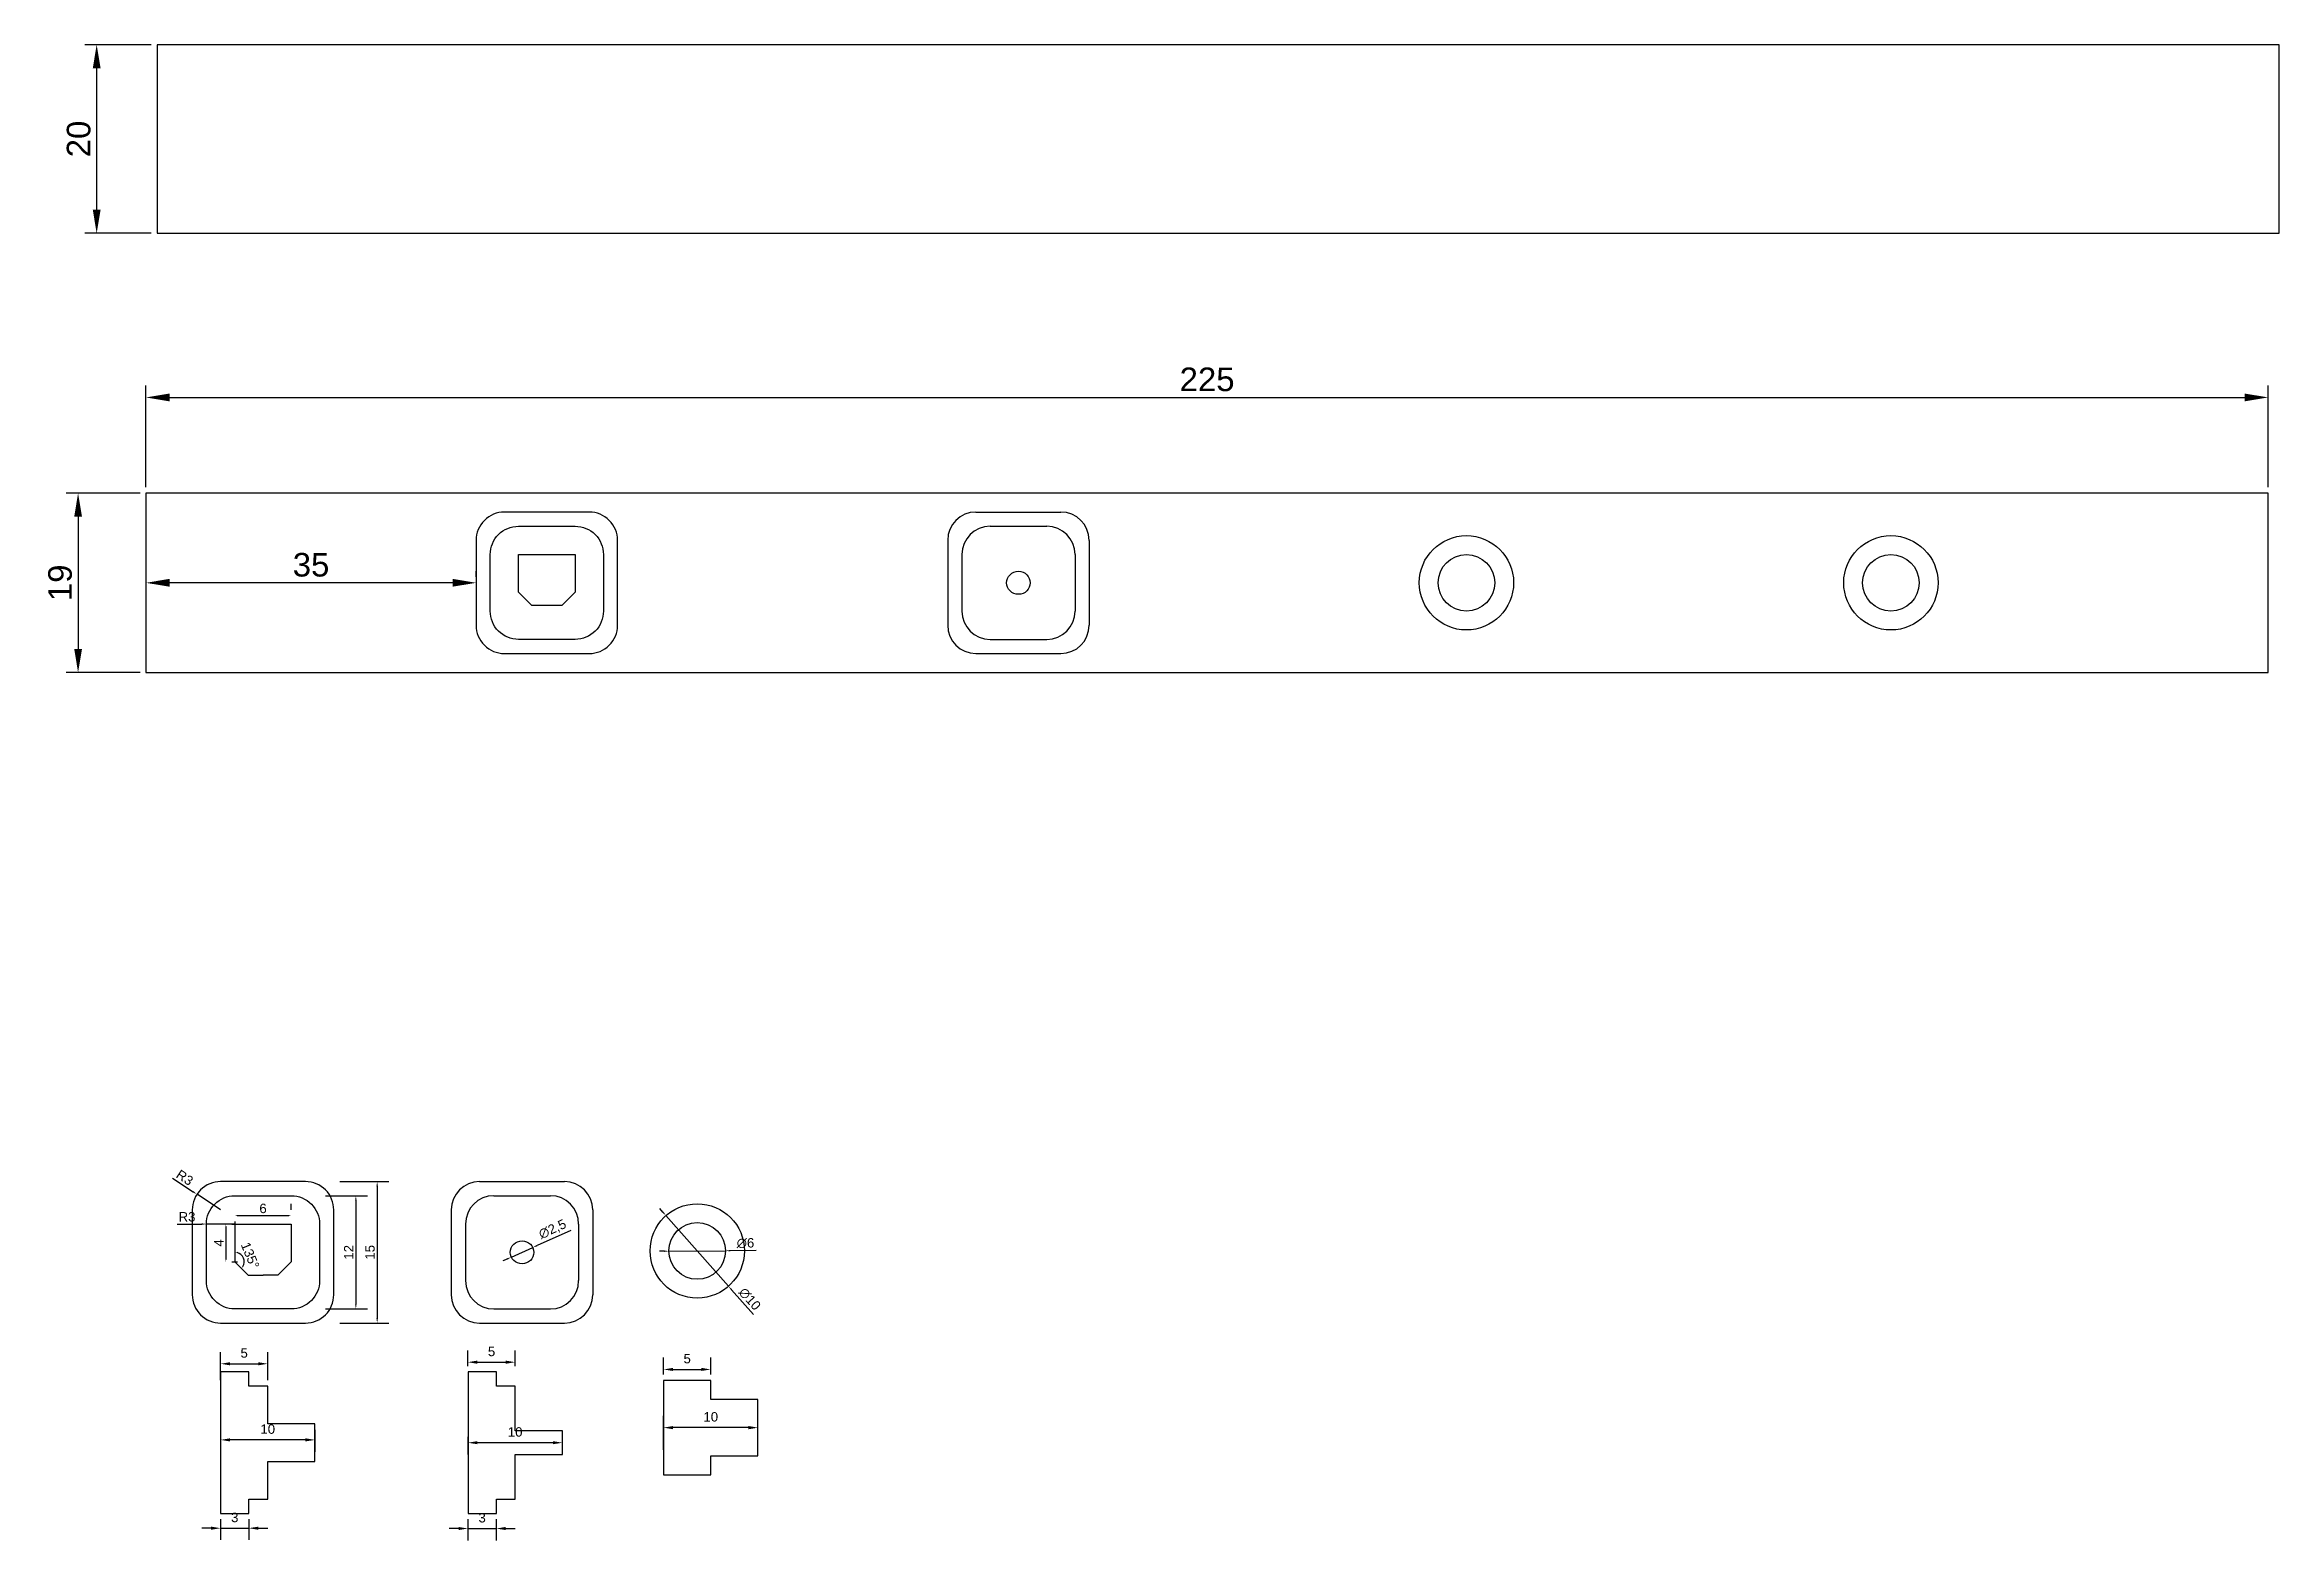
# Model space of a CAD drawing. Header units: millimetres. Extents: x 44 to 281, y 14 to 173.
import ezdxf

# ---------------------------------------------------------------- set-up
doc = ezdxf.new("R2010")
doc.units = ezdxf.units.MM
for name, color, linetype in [('Dimensiuni', 100, 'Continuous'), ('Panou spate', 50, 'Continuous'), ('Port 1', 141, 'Continuous'), ('Port 2', 171, 'Continuous'), ('Port 3-4', 221, 'Continuous')]:
    doc.layers.add(name, color=color, linetype=linetype)
doc.styles.get("Standard").update_dxf_attribs({"font": 'arial.ttf'})
doc.dimstyles.new('ISO-25', dxfattribs={"dimtxt": 2.5, "dimasz": 2.5, "dimexe": 1.25, "dimexo": 0.625, "dimtad": 1, "dimtxsty": 'Standard', "dimcen": 2.5, "dimadec": 0, "dimazin": 0, "dimtfac": 1, "dimtmove": 0, "dimatfit": 3, "dimfxl": 1, "dimarcsym": 0})

# ---------------------------------------------------------------- blocks, each defined once
blk = doc.blocks.new('*D1')
at = {"layer": 'Defpoints', "color": 0, "transparency": 16777216}
for p in [(63.64, 47.68), (63.64, 43.68), (63.64, 43.68)]:
    blk.add_point(p, dxfattribs=at)
at = {"layer": 'Dimensiuni', "color": 0, "lineweight": -2, "transparency": 16777216}
for p, q in [((63.64, 47.43), (63.64, 43.93)), ((64.27, 47.68), (64.89, 47.68)), ((64.27, 43.68), (64.89, 43.68))]:
    blk.add_line(p, q, dxfattribs=at)
at = {"layer": 'Dimensiuni', "color": 0, "transparency": 16777216}
for points in [[(63.6, 47.43), (63.68, 47.43), (63.64, 47.68)], [(63.6, 43.93), (63.68, 43.93), (63.64, 43.68)]]:
    blk.add_solid(points, dxfattribs=at)
at = {"layer": 'Dimensiuni', "color": 0, "transparency": 16777216, "insert": (62.89, 45.68), "char_height": 1, "attachment_point": 5, "rotation": 90}
blk.add_mtext('4', dxfattribs=at)
blk = doc.blocks.new('*D2')
at = {"layer": 'Defpoints', "color": 0, "transparency": 16777216}
for p in [(64.58, 48.57), (70.58, 48.57), (70.58, 48.57)]:
    blk.add_point(p, dxfattribs=at)
at = {"layer": 'Dimensiuni', "color": 0, "lineweight": -2, "transparency": 16777216}
for p, q in [((70.58, 49.19), (70.58, 49.82)), ((64.58, 47.94), (64.58, 47.32)), ((64.83, 48.57), (70.33, 48.57))]:
    blk.add_line(p, q, dxfattribs=at)
at = {"layer": 'Dimensiuni', "color": 0, "transparency": 16777216}
for points in [[(64.83, 48.61), (64.83, 48.52), (64.58, 48.57)], [(70.33, 48.61), (70.33, 48.52), (70.58, 48.57)]]:
    blk.add_solid(points, dxfattribs=at)
at = {"layer": 'Dimensiuni', "color": 0, "transparency": 16777216, "insert": (67.58, 49.33), "char_height": 1, "attachment_point": 5}
blk.add_mtext('6', dxfattribs=at)
blk = doc.blocks.new('*D4')
at = {"layer": 'Defpoints', "color": 0, "transparency": 16777216}
for p in [(64.58, 47.68), (64.58, 43.68), (64.58, 43.68), (65.58, 43.68), (65.99, 42.26)]:
    blk.add_point(p, dxfattribs=at)
at = {"layer": 'Dimensiuni', "color": 0, "lineweight": -2, "transparency": 16777216}
blk.add_arc((64.58, 43.68), 1, 329.3615, 75.6385, dxfattribs=at)
at = {"layer": 'Dimensiuni', "color": 0, "transparency": 16777216}
for points in [[(64.82, 44.61), (64.83, 44.69), (64.58, 44.68)], [(65.47, 43.14), (65.41, 43.19), (65.29, 42.97)]]:
    blk.add_solid(points, dxfattribs=at)
at = {"layer": 'Dimensiuni', "color": 0, "transparency": 16777216, "insert": (66.21, 44.35), "char_height": 1, "attachment_point": 5, "rotation": 292.5}
blk.add_mtext('135°', dxfattribs=at)
blk = doc.blocks.new('*D5')
at = {"layer": 'Defpoints', "color": 0, "transparency": 16777216}
for p in [(73.58, 50.68), (73.58, 38.68), (77.42, 38.68)]:
    blk.add_point(p, dxfattribs=at)
at = {"layer": 'Dimensiuni', "color": 0, "lineweight": -2, "transparency": 16777216}
for p, q in [((74.21, 50.68), (78.67, 50.68)), ((77.42, 50.18), (77.42, 39.18)), ((74.21, 38.68), (78.67, 38.68))]:
    blk.add_line(p, q, dxfattribs=at)
at = {"layer": 'Dimensiuni', "color": 0, "transparency": 16777216}
for points in [[(77.34, 50.18), (77.5, 50.18), (77.42, 50.68)], [(77.34, 39.18), (77.5, 39.18), (77.42, 38.68)]]:
    blk.add_solid(points, dxfattribs=at)
at = {"layer": 'Dimensiuni', "color": 0, "transparency": 16777216, "insert": (76.67, 44.68), "char_height": 1, "attachment_point": 5, "rotation": 90}
blk.add_mtext('12', dxfattribs=at)
blk = doc.blocks.new('*D3')
at = {"layer": 'Defpoints', "color": 0, "transparency": 16777216}
for p in [(75.08, 52.18), (75.08, 37.18), (79.68, 37.18)]:
    blk.add_point(p, dxfattribs=at)
at = {"layer": 'Dimensiuni', "color": 0, "lineweight": -2, "transparency": 16777216}
for p, q in [((75.71, 52.18), (80.93, 52.18)), ((79.68, 51.68), (79.68, 37.68)), ((75.71, 37.18), (80.93, 37.18))]:
    blk.add_line(p, q, dxfattribs=at)
at = {"layer": 'Dimensiuni', "color": 0, "transparency": 16777216}
for points in [[(79.6, 51.68), (79.76, 51.68), (79.68, 52.18)], [(79.6, 37.68), (79.76, 37.68), (79.68, 37.18)]]:
    blk.add_solid(points, dxfattribs=at)
at = {"layer": 'Dimensiuni', "color": 0, "transparency": 16777216, "insert": (78.92, 44.68), "char_height": 1, "attachment_point": 5, "rotation": 90}
blk.add_mtext('15', dxfattribs=at)
blk = doc.blocks.new('*D6')
at = {"layer": 'Defpoints', "color": 0, "transparency": 16777216}
for p in [(60.58, 50.83), (63.08, 49.18)]:
    blk.add_point(p, dxfattribs=at)
at = {"layer": 'Dimensiuni', "color": 0, "lineweight": -2, "transparency": 16777216}
for p, q in [((57.98, 52.54), (60.16, 51.11)), ((63.08, 49.18), (60.58, 50.83))]:
    blk.add_line(p, q, dxfattribs=at)
at = {"layer": 'Dimensiuni', "color": 0, "transparency": 16777216}
blk.add_solid([(60.2, 51.18), (60.11, 51.04), (60.58, 50.83)], dxfattribs=at)
at = {"layer": 'Dimensiuni', "color": 0, "transparency": 16777216, "insert": (59.28, 52.6), "char_height": 1, "attachment_point": 5, "rotation": 326.5861}
blk.add_mtext('R3', dxfattribs=at)
blk = doc.blocks.new('*D7')
at = {"layer": 'Defpoints', "color": 0, "transparency": 16777216}
for p in [(61.58, 47.68), (64.58, 47.68)]:
    blk.add_point(p, dxfattribs=at)
at = {"layer": 'Dimensiuni', "color": 0, "lineweight": -2, "transparency": 16777216}
for p, q in [((58.47, 47.68), (61.08, 47.68)), ((64.58, 47.68), (61.58, 47.68))]:
    blk.add_line(p, q, dxfattribs=at)
at = {"layer": 'Dimensiuni', "color": 0, "transparency": 16777216}
blk.add_solid([(61.08, 47.76), (61.08, 47.6), (61.58, 47.68)], dxfattribs=at)
at = {"layer": 'Dimensiuni', "color": 0, "transparency": 16777216, "insert": (59.52, 48.44), "char_height": 1, "attachment_point": 5, "rotation": 359.9795}
blk.add_mtext('R3', dxfattribs=at)
blk = doc.blocks.new('*D8')
at = {"layer": 'Defpoints', "color": 0, "transparency": 16777216}
for p in [(96.18, 45.19, -0.12), (93.91, 44.17, 0.12)]:
    blk.add_point(p, dxfattribs=at)
at = {"layer": 'Dimensiuni', "color": 0, "lineweight": -2, "transparency": 16777216}
for p, q in [((93.91, 44.17), (96.18, 45.19)), ((100.2, 47), (96.63, 45.39)), ((93.45, 43.96), (93, 43.76))]:
    blk.add_line(p, q, dxfattribs=at)
at = {"layer": 'Dimensiuni', "color": 0, "transparency": 16777216}
for points in [[(96.6, 45.47), (96.67, 45.32), (96.18, 45.19)], [(93.42, 44.04), (93.49, 43.89), (93.91, 44.17)]]:
    blk.add_solid(points, dxfattribs=at)
at = {"layer": 'Dimensiuni', "color": 0, "transparency": 16777216, "insert": (98.29, 47.09), "char_height": 1, "attachment_point": 5, "rotation": 24.2519}
blk.add_mtext('∅2,5', dxfattribs=at)
blk = doc.blocks.new('*D9')
at = {"layer": 'Defpoints', "color": 0, "transparency": 16777216}
for p in [(110.62, 44.8, 0), (116.62, 44.85, 0)]:
    blk.add_point(p, dxfattribs=at)
at = {"layer": 'Dimensiuni', "color": 0, "lineweight": -2, "transparency": 16777216}
for p, q in [((110.12, 44.8), (109.62, 44.8)), ((110.62, 44.8), (116.62, 44.85)), ((119.86, 44.87), (117.12, 44.85))]:
    blk.add_line(p, q, dxfattribs=at)
at = {"layer": 'Dimensiuni', "color": 0, "transparency": 16777216}
for points in [[(110.12, 44.88), (110.12, 44.72), (110.62, 44.8)], [(117.12, 44.93), (117.12, 44.77), (116.62, 44.85)]]:
    blk.add_solid(points, dxfattribs=at)
at = {"layer": 'Dimensiuni', "color": 0, "transparency": 16777216, "insert": (118.73, 45.65), "char_height": 1, "attachment_point": 5, "rotation": 0.4073}
blk.add_mtext('∅6', dxfattribs=at)
blk = doc.blocks.new('*D10')
at = {"layer": 'Defpoints', "color": 0, "transparency": 16777216}
for p in [(110.3, 48.57, 0), (116.93, 41.08, 0)]:
    blk.add_point(p, dxfattribs=at)
at = {"layer": 'Dimensiuni', "color": 0, "lineweight": -2, "transparency": 16777216}
for p, q in [((109.97, 48.94), (109.64, 49.32)), ((110.3, 48.57), (116.93, 41.08)), ((119.59, 38.07), (117.26, 40.71))]:
    blk.add_line(p, q, dxfattribs=at)
at = {"layer": 'Dimensiuni', "color": 0, "transparency": 16777216}
for points in [[(110.03, 49), (109.91, 48.89), (110.3, 48.57)], [(117.32, 40.76), (117.2, 40.65), (116.93, 41.08)]]:
    blk.add_solid(points, dxfattribs=at)
at = {"layer": 'Dimensiuni', "color": 0, "transparency": 16777216, "insert": (119.18, 39.73), "char_height": 1, "attachment_point": 5, "rotation": 311.5101}
blk.add_mtext('∅10', dxfattribs=at)
blk = doc.blocks.new('*D13')
at = {"layer": 'Defpoints', "color": 0, "transparency": 16777216}
for p in [(55.17, 125.17), (47.97, 106.17), (55.17, 106.17)]:
    blk.add_point(p, dxfattribs=at)
at = {"layer": 'Dimensiuni', "color": 0, "lineweight": -2, "transparency": 16777216}
for p, q in [((54.54, 125.17), (46.72, 125.17)), ((47.97, 122.67), (47.97, 108.67)), ((54.54, 106.17), (46.72, 106.17))]:
    blk.add_line(p, q, dxfattribs=at)
at = {"layer": 'Dimensiuni', "color": 0, "transparency": 16777216}
for points in [[(47.56, 122.67), (48.39, 122.67), (47.97, 125.17)], [(47.56, 108.67), (48.39, 108.67), (47.97, 106.17)]]:
    blk.add_solid(points, dxfattribs=at)
at = {"layer": 'Dimensiuni', "color": 0, "transparency": 16777216, "insert": (46.07, 115.67), "char_height": 2.5, "attachment_point": 5, "rotation": 90}
blk.add_mtext('19', dxfattribs=at)
blk = doc.blocks.new('*D14')
at = {"layer": 'Defpoints', "color": 0, "transparency": 16777216}
for p in [(280.17, 135.33), (55.17, 125.17), (280.17, 125.17)]:
    blk.add_point(p, dxfattribs=at)
at = {"layer": 'Dimensiuni', "color": 0, "lineweight": -2, "transparency": 16777216}
for p, q in [((55.17, 125.8), (55.17, 136.58)), ((57.67, 135.33), (277.67, 135.33)), ((280.17, 125.8), (280.17, 136.58))]:
    blk.add_line(p, q, dxfattribs=at)
at = {"layer": 'Dimensiuni', "color": 0, "transparency": 16777216}
for points in [[(57.67, 135.74), (57.67, 134.91), (55.17, 135.33)], [(277.67, 135.74), (277.67, 134.91), (280.17, 135.33)]]:
    blk.add_solid(points, dxfattribs=at)
at = {"layer": 'Dimensiuni', "color": 0, "transparency": 16777216, "insert": (167.67, 137.23), "char_height": 2.5, "attachment_point": 5}
blk.add_mtext('225', dxfattribs=at)
blk = doc.blocks.new('*D15')
at = {"layer": 'Defpoints', "color": 0, "transparency": 16777216}
for p in [(63.08, 16.99), (66.08, 16.99), (66.08, 15.43)]:
    blk.add_point(p, dxfattribs=at)
at = {"layer": 'Dimensiuni', "color": 0, "lineweight": -2, "transparency": 16777216}
for p, q in [((62.08, 15.43), (61.08, 15.43)), ((63.08, 16.37), (63.08, 14.18)), ((63.08, 15.43), (66.08, 15.43)), ((66.08, 16.37), (66.08, 14.18)), ((67.08, 15.43), (68.08, 15.43))]:
    blk.add_line(p, q, dxfattribs=at)
at = {"layer": 'Dimensiuni', "color": 0, "transparency": 16777216}
for points in [[(62.08, 15.59), (62.08, 15.26), (63.08, 15.43)], [(67.08, 15.59), (67.08, 15.26), (66.08, 15.43)]]:
    blk.add_solid(points, dxfattribs=at)
at = {"layer": 'Dimensiuni', "color": 0, "transparency": 16777216, "insert": (64.58, 16.56), "char_height": 1, "attachment_point": 5}
blk.add_mtext('3', dxfattribs=at)
blk = doc.blocks.new('*D16')
at = {"layer": 'Defpoints', "color": 0, "transparency": 16777216}
for p in [(68.08, 32.86), (63.08, 30.49), (68.08, 30.49)]:
    blk.add_point(p, dxfattribs=at)
at = {"layer": 'Dimensiuni', "color": 0, "lineweight": -2, "transparency": 16777216}
for p, q in [((63.08, 31.12), (63.08, 34.11)), ((68.08, 31.12), (68.08, 34.11)), ((64.08, 32.86), (67.08, 32.86))]:
    blk.add_line(p, q, dxfattribs=at)
at = {"layer": 'Dimensiuni', "color": 0, "transparency": 16777216}
for points in [[(64.08, 33.03), (64.08, 32.7), (63.08, 32.86)], [(67.08, 33.03), (67.08, 32.7), (68.08, 32.86)]]:
    blk.add_solid(points, dxfattribs=at)
at = {"layer": 'Dimensiuni', "color": 0, "transparency": 16777216, "insert": (65.58, 34), "char_height": 1, "attachment_point": 5}
blk.add_mtext('5', dxfattribs=at)
blk = doc.blocks.new('*D17')
at = {"layer": 'Defpoints', "color": 0, "transparency": 16777216}
for p in [(63.08, 26.49), (73.08, 26.49), (63.08, 24.79)]:
    blk.add_point(p, dxfattribs=at)
at = {"layer": 'Dimensiuni', "color": 0, "lineweight": -2, "transparency": 16777216}
for p, q in [((63.08, 25.87), (63.08, 23.54)), ((72.08, 24.79), (64.08, 24.79)), ((73.08, 25.87), (73.08, 23.54))]:
    blk.add_line(p, q, dxfattribs=at)
at = {"layer": 'Dimensiuni', "color": 0, "transparency": 16777216}
for points in [[(64.08, 24.96), (64.08, 24.63), (63.08, 24.79)], [(72.08, 24.96), (72.08, 24.63), (73.08, 24.79)]]:
    blk.add_solid(points, dxfattribs=at)
at = {"layer": 'Dimensiuni', "color": 0, "transparency": 16777216, "insert": (68.08, 25.93), "char_height": 1, "attachment_point": 5}
blk.add_mtext('10', dxfattribs=at)
blk = doc.blocks.new('*D18')
at = {"layer": 'Defpoints', "color": 0, "transparency": 16777216}
for p in [(89.31, 31.99), (94.31, 33.03), (94.31, 31.99)]:
    blk.add_point(p, dxfattribs=at)
at = {"layer": 'Dimensiuni', "color": 0, "lineweight": -2, "transparency": 16777216}
for p, q in [((89.31, 32.62), (89.31, 34.28)), ((94.31, 32.62), (94.31, 34.28)), ((90.31, 33.03), (93.31, 33.03))]:
    blk.add_line(p, q, dxfattribs=at)
at = {"layer": 'Dimensiuni', "color": 0, "transparency": 16777216}
for points in [[(90.31, 33.2), (90.31, 32.86), (89.31, 33.03)], [(93.31, 33.2), (93.31, 32.86), (94.31, 33.03)]]:
    blk.add_solid(points, dxfattribs=at)
at = {"layer": 'Dimensiuni', "color": 0, "transparency": 16777216, "insert": (91.81, 34.16), "char_height": 1, "attachment_point": 5}
blk.add_mtext('5', dxfattribs=at)
blk = doc.blocks.new('*D19')
at = {"layer": 'Defpoints', "color": 0, "transparency": 16777216}
for p in [(89.31, 16.99), (92.31, 16.99), (92.31, 15.39)]:
    blk.add_point(p, dxfattribs=at)
at = {"layer": 'Dimensiuni', "color": 0, "lineweight": -2, "transparency": 16777216}
for p, q in [((88.31, 15.39), (87.31, 15.39)), ((89.31, 16.37), (89.31, 14.14)), ((89.31, 15.39), (92.31, 15.39)), ((92.31, 16.37), (92.31, 14.14)), ((93.31, 15.39), (94.31, 15.39))]:
    blk.add_line(p, q, dxfattribs=at)
at = {"layer": 'Dimensiuni', "color": 0, "transparency": 16777216}
for points in [[(88.31, 15.56), (88.31, 15.23), (89.31, 15.39)], [(93.31, 15.56), (93.31, 15.23), (92.31, 15.39)]]:
    blk.add_solid(points, dxfattribs=at)
at = {"layer": 'Dimensiuni', "color": 0, "transparency": 16777216, "insert": (90.81, 16.53), "char_height": 1, "attachment_point": 5}
blk.add_mtext('3', dxfattribs=at)
blk = doc.blocks.new('*D20')
at = {"layer": 'Defpoints', "color": 0, "transparency": 16777216}
for p in [(89.31, 25.74), (89.31, 24.49), (99.31, 25.74)]:
    blk.add_point(p, dxfattribs=at)
at = {"layer": 'Dimensiuni', "color": 0, "lineweight": -2, "transparency": 16777216}
for p, q in [((89.31, 25.12), (89.31, 23.24)), ((98.31, 24.49), (90.31, 24.49)), ((99.31, 25.12), (99.31, 23.24))]:
    blk.add_line(p, q, dxfattribs=at)
at = {"layer": 'Dimensiuni', "color": 0, "transparency": 16777216}
for points in [[(90.31, 24.66), (90.31, 24.33), (89.31, 24.49)], [(98.31, 24.66), (98.31, 24.33), (99.31, 24.49)]]:
    blk.add_solid(points, dxfattribs=at)
at = {"layer": 'Dimensiuni', "color": 0, "transparency": 16777216, "insert": (94.31, 25.63), "char_height": 1, "attachment_point": 5}
blk.add_mtext('10', dxfattribs=at)
blk = doc.blocks.new('*D21')
at = {"layer": 'Defpoints', "color": 0, "transparency": 16777216}
for p in [(110.05, 31.09), (115.05, 32.26), (115.05, 31.09)]:
    blk.add_point(p, dxfattribs=at)
at = {"layer": 'Dimensiuni', "color": 0, "lineweight": -2, "transparency": 16777216}
for p, q in [((110.05, 31.72), (110.05, 33.51)), ((115.05, 31.72), (115.05, 33.51)), ((111.05, 32.26), (114.05, 32.26))]:
    blk.add_line(p, q, dxfattribs=at)
at = {"layer": 'Dimensiuni', "color": 0, "transparency": 16777216}
for points in [[(111.05, 32.43), (111.05, 32.1), (110.05, 32.26)], [(114.05, 32.43), (114.05, 32.1), (115.05, 32.26)]]:
    blk.add_solid(points, dxfattribs=at)
at = {"layer": 'Dimensiuni', "color": 0, "transparency": 16777216, "insert": (112.55, 33.4), "char_height": 1, "attachment_point": 5}
blk.add_mtext('5', dxfattribs=at)
blk = doc.blocks.new('*D22')
at = {"layer": 'Defpoints', "color": 0, "transparency": 16777216}
for p in [(110.05, 26.09), (110.05, 23.09), (120.05, 23.09)]:
    blk.add_point(p, dxfattribs=at)
at = {"layer": 'Dimensiuni', "color": 0, "lineweight": -2, "transparency": 16777216}
for p, q in [((110.05, 23.72), (110.05, 27.34)), ((119.05, 26.09), (111.05, 26.09)), ((120.05, 23.72), (120.05, 27.34))]:
    blk.add_line(p, q, dxfattribs=at)
at = {"layer": 'Dimensiuni', "color": 0, "transparency": 16777216}
for points in [[(111.05, 26.26), (111.05, 25.92), (110.05, 26.09)], [(119.05, 26.26), (119.05, 25.92), (120.05, 26.09)]]:
    blk.add_solid(points, dxfattribs=at)
at = {"layer": 'Dimensiuni', "color": 0, "transparency": 16777216, "insert": (115.05, 27.23), "char_height": 1, "attachment_point": 5}
blk.add_mtext('10', dxfattribs=at)
blk = doc.blocks.new('*D25')
at = {"layer": 'Defpoints', "color": 0, "transparency": 16777216}
for p in [(55.17, 115.67), (55.17, 115.67), (90.17, 115.67)]:
    blk.add_point(p, dxfattribs=at)
at = {"layer": 'Dimensiuni', "color": 0, "lineweight": -2, "transparency": 16777216}
for p, q in [((90.17, 116.3), (90.17, 116.92)), ((55.17, 115.05), (55.17, 114.42)), ((87.67, 115.67), (57.67, 115.67))]:
    blk.add_line(p, q, dxfattribs=at)
at = {"layer": 'Dimensiuni', "color": 0, "transparency": 16777216}
for points in [[(57.67, 116.09), (57.67, 115.26), (55.17, 115.67)], [(87.67, 116.09), (87.67, 115.26), (90.17, 115.67)]]:
    blk.add_solid(points, dxfattribs=at)
at = {"layer": 'Dimensiuni', "color": 0, "transparency": 16777216, "insert": (72.67, 117.57), "char_height": 2.5, "attachment_point": 5}
blk.add_mtext('35', dxfattribs=at)
blk = doc.blocks.new('*D27')
at = {"layer": 'Defpoints', "color": 0, "transparency": 16777216}
for p in [(56.35, 172.73), (49.94, 152.73), (56.35, 152.73)]:
    blk.add_point(p, dxfattribs=at)
at = {"layer": 'Dimensiuni', "color": 0, "lineweight": -2, "transparency": 16777216}
for p, q in [((55.72, 172.73), (48.69, 172.73)), ((49.94, 170.23), (49.94, 155.23)), ((55.72, 152.73), (48.69, 152.73))]:
    blk.add_line(p, q, dxfattribs=at)
at = {"layer": 'Dimensiuni', "color": 0, "transparency": 16777216}
for points in [[(49.53, 170.23), (50.36, 170.23), (49.94, 172.73)], [(49.53, 155.23), (50.36, 155.23), (49.94, 152.73)]]:
    blk.add_solid(points, dxfattribs=at)
at = {"layer": 'Dimensiuni', "color": 0, "transparency": 16777216, "insert": (48.04, 162.73), "char_height": 2.5, "attachment_point": 5, "rotation": 90}
blk.add_mtext('20', dxfattribs=at)

msp = doc.modelspace()

# ---------------------------------------------------------------- linework, layer by layer
at = {"layer": 'Panou spate'}
for points in [[(56.349, 152.731), (281.349, 152.731), (281.349, 172.731), (56.349, 172.731)], [(55.169, 106.172), (280.169, 106.172), (280.169, 125.172), (55.169, 125.172)]]:
    msp.add_lwpolyline(points, close=True, dxfattribs=at)
for points in [[(102.169, 123.172), (93.169, 123.172, 0.4142136), (90.169, 120.172), (90.169, 111.172, 0.4142136), (93.169, 108.172), (102.169, 108.172, 0.4142136), (105.169, 111.172), (105.169, 120.172, 0.4142136)], [(100.669, 109.672), (94.669, 109.672, -0.4142136), (91.669, 112.672), (91.669, 118.672, -0.4142136), (94.669, 121.672), (100.669, 121.672, -0.4142136), (103.669, 118.672), (103.669, 112.672, -0.4142136)]]:
    msp.add_lwpolyline(points, format="xyb", close=True, dxfattribs=at)
for points in [[(143.169, 123.172), (152.169, 123.172)], [(144.669, 121.672), (150.669, 121.672)], [(94.669, 118.672), (100.669, 118.672), (100.669, 114.672), (99.255, 113.258), (96.083, 113.258), (94.669, 114.672), (94.669, 118.672)], [(140.169, 120.172), (140.169, 111.172)], [(141.669, 118.672), (141.669, 112.672)], [(153.669, 118.672), (153.669, 112.672)], [(155.169, 120.172), (155.169, 111.172)], [(144.669, 109.672), (150.669, 109.672)], [(143.169, 108.172), (152.169, 108.172)]]:
    msp.add_lwpolyline(points, dxfattribs=at)
for centre, radius in [((195.169, 115.672, -0.001), 5), ((195.169, 115.672, -0.001), 3), ((240.169, 115.672), 5), ((240.169, 115.672), 3)]:
    msp.add_circle(centre, radius, dxfattribs=at)
at = {"layer": 'Panou spate', "extrusion": (0, 0.22461, 0.974449)}
msp.add_circle((-147.669, -112.716, 25.981), 1.25, dxfattribs=at)
at = {"layer": 'Panou spate'}
for centre, start, end in [((143.169, 120.172), 90, 180), ((144.669, 118.672), 90, 180), ((150.669, 118.672), 360, 90), ((152.169, 120.172), 0, 90), ((144.669, 112.672), 180, 270), ((150.669, 112.672), 270, 0), ((143.169, 111.172), 180, 270), ((152.169, 111.172), 270, 0)]:
    msp.add_arc(centre, 3, start, end, dxfattribs=at)
at = {"layer": 'Port 1'}
for p, q in [((64.58, 47.678), (64.58, 43.678)), ((64.58, 47.678), (70.58, 47.678)), ((70.58, 47.678), (70.58, 43.678)), ((64.58, 43.678), (65.994, 42.264)), ((70.58, 43.678), (69.166, 42.264)), ((65.994, 42.264), (67.58, 42.264)), ((69.166, 42.264), (67.58, 42.264))]:
    msp.add_line(p, q, dxfattribs=at)
for points in [[(72.08, 52.178), (63.08, 52.178, 0.4142136), (60.08, 49.178), (60.08, 40.178, 0.4142136), (63.08, 37.178), (72.08, 37.178, 0.4142136), (75.08, 40.178), (75.08, 49.178, 0.4142136)], [(70.58, 38.678), (64.58, 38.678, -0.4142136), (61.58, 41.678), (61.58, 47.678, -0.4142136), (64.58, 50.678), (70.58, 50.678, -0.4142136), (73.58, 47.678), (73.58, 41.678, -0.4142136)]]:
    msp.add_lwpolyline(points, format="xyb", close=True, dxfattribs=at)
msp.add_lwpolyline([(63.08, 31.992), (63.08, 16.992), (66.08, 16.992), (66.08, 18.492), (68.08, 18.492), (68.08, 22.492), (73.08, 22.492), (73.08, 26.492), (68.08, 26.492), (68.08, 30.492), (66.08, 30.492), (66.08, 31.992), (63.08, 31.992)], dxfattribs=at)
at = {"layer": 'Port 2'}
for points in [[(90.543, 52.178), (99.543, 52.178)], [(92.043, 50.678), (98.043, 50.678)], [(87.543, 49.178), (87.543, 40.178)], [(89.043, 47.678), (89.043, 41.678)], [(101.043, 47.678), (101.043, 41.678)], [(102.543, 49.178), (102.543, 40.178)], [(92.043, 38.678), (98.043, 38.678)], [(90.543, 37.178), (99.543, 37.178)], [(89.315, 31.992), (89.315, 16.992), (92.315, 16.992), (92.315, 18.492), (94.315, 18.492), (94.315, 23.242), (99.315, 23.242), (99.315, 25.742), (94.315, 25.742), (94.315, 30.492), (92.315, 30.492), (92.315, 31.992), (89.315, 31.992)]]:
    msp.add_lwpolyline(points, dxfattribs=at)
at = {"layer": 'Port 2', "extrusion": (0, 0.22461, 0.974449)}
msp.add_circle((-95.043, -43.537, 10.035), 1.25, dxfattribs=at)
at = {"layer": 'Port 2'}
for centre, start, end in [((90.543, 49.178), 90, 180), ((99.543, 49.178), 0, 90), ((92.043, 47.678), 90, 180), ((98.043, 47.678), 360, 90), ((92.043, 41.678), 180, 270), ((98.043, 41.678), 270, 0), ((90.543, 40.178), 180, 270), ((99.543, 40.178), 270, 0)]:
    msp.add_arc(centre, 3, start, end, dxfattribs=at)
at = {"layer": 'Port 3-4'}
msp.add_lwpolyline([(110.05, 31.09), (110.05, 21.09), (115.05, 21.09), (115.05, 23.09), (120.05, 23.09), (120.05, 29.09), (115.05, 29.09), (115.05, 31.09), (110.05, 31.09)], dxfattribs=at)
for radius in [5, 3]:
    msp.add_circle((113.617, 44.825, -0.001), radius, dxfattribs=at)

# ---------------------------------------------------------------- dimensions: what is measured, and where the dimension line sits
at = {"layer": 'Dimensiuni'}
for base, p1, p2, picture, middle in [((49.944, 152.731), (56.349, 172.731), (56.349, 152.731), '*D27', (48.043, 162.731)), ((47.973, 106.172), (55.169, 125.172), (55.169, 106.172), '*D13', (46.071, 115.672))]:
    dim = msp.add_linear_dim(base=base, p1=p1, p2=p2, angle=90, dimstyle='ISO-25', dxfattribs=at)
    dim.commit()
    dim.dimension.update_dxf_attribs({"geometry": picture, "text_midpoint": middle})
for base, p1, p2, picture, middle in [((280.169, 135.325), (55.169, 125.172), (280.169, 125.172), '*D14', (167.669, 137.227)), ((55.169, 115.672), (90.169, 115.672), (55.169, 115.672), '*D25', (72.669, 117.574))]:
    dim = msp.add_linear_dim(base=base, p1=p1, p2=p2, dimstyle='ISO-25', dxfattribs=at)
    dim.commit()
    dim.dimension.update_dxf_attribs({"geometry": picture, "text_midpoint": middle})
for center, mpoint, picture, middle in [((63.08, 49.178), (60.576, 50.83), '*D6', (59.279, 52.598)), ((64.58, 47.678), (61.58, 47.679), '*D7', (59.524, 48.441))]:
    dim = msp.add_radius_dim(center=center, mpoint=mpoint, dimstyle='ISO-25', override={"dimtxt": 1, "dimasz": 0.5, "dimgap": 0.25}, dxfattribs=at)
    dim.commit()
    dim.dimension.update_dxf_attribs({"geometry": picture, "text_midpoint": middle})
for base, p1, p2, picture, middle in [((79.679, 37.178), (75.08, 52.178), (75.08, 37.178), '*D3', (78.918, 44.678)), ((77.421, 38.678), (73.58, 50.678), (73.58, 38.678), '*D5', (76.669, 44.678))]:
    dim = msp.add_linear_dim(base=base, p1=p1, p2=p2, angle=90, dimstyle='ISO-25', override={"dimtxt": 1, "dimasz": 0.5, "dimgap": 0.25}, dxfattribs=at)
    dim.commit()
    dim.dimension.update_dxf_attribs({"geometry": picture, "text_midpoint": middle})
for base, p1, p2, override, picture, middle in [((70.58, 48.565), (64.58, 48.565), (70.58, 48.565), {"dimtxt": 1, "dimasz": 0.25, "dimgap": 0.25}, '*D2', (67.58, 49.326)), ((68.08, 32.865), (63.08, 30.492), (68.08, 30.492), {"dimtxt": 1, "dimasz": 1}, '*D16', (65.58, 33.998)), ((94.315, 33.028), (89.315, 31.992), (94.315, 31.992), {"dimtxt": 1, "dimasz": 1}, '*D18', (91.815, 34.162)), ((115.05, 32.264), (110.05, 31.09), (115.05, 31.09), {"dimtxt": 1, "dimasz": 1}, '*D21', (112.55, 33.397)), ((63.08, 24.795), (73.08, 26.492), (63.08, 26.492), {"dimtxt": 1, "dimasz": 1}, '*D17', (68.08, 25.93)), ((89.315, 24.492), (99.315, 25.742), (89.315, 25.742), {"dimtxt": 1, "dimasz": 1}, '*D20', (94.315, 25.628)), ((110.05, 26.09), (120.05, 23.09), (110.05, 23.09), {"dimtxt": 1, "dimasz": 1}, '*D22', (115.05, 27.226)), ((66.08, 15.427), (63.08, 16.992), (66.08, 16.992), {"dimtxt": 1, "dimasz": 1}, '*D15', (64.58, 16.562)), ((92.315, 15.393), (89.315, 16.992), (92.315, 16.992), {"dimtxt": 1, "dimasz": 1}, '*D19', (90.815, 16.529))]:
    dim = msp.add_linear_dim(base=base, p1=p1, p2=p2, dimstyle='ISO-25', override=override, dxfattribs=at)
    dim.commit()
    dim.dimension.update_dxf_attribs({"geometry": picture, "text_midpoint": middle})
dim = msp.add_linear_dim(base=(63.643, 43.678), p1=(63.643, 47.678), p2=(63.643, 43.678), angle=90, dimstyle='ISO-25', override={"dimtxt": 1, "dimasz": 0.25, "dimgap": 0.25}, dxfattribs=at)
dim.commit()
dim.dimension.update_dxf_attribs({"geometry": '*D1', "text_midpoint": (63.643, 45.678), "dimtype": 160})
dim = msp.add_angular_dim_2l(base=(65.58, 43.678), line1=((64.58, 47.678), (64.58, 43.678)), line2=((64.58, 43.678), (65.994, 42.264)), dimstyle='ISO-25', override={"dimtxt": 1, "dimasz": 0.25, "dimgap": 0.25}, dxfattribs=at)
dim.commit()
dim.dimension.update_dxf_attribs({"geometry": '*D4', "text_midpoint": (65.504, 44.061), "dimtype": 162})
for p1, p2, picture, middle in [((93.908, 44.167, 0.118), (96.177, 45.189, -0.118), '*D8', (98.29, 47.093)), ((110.303, 48.57, -0.001), (116.931, 41.081, -0.001), '*D10', (119.184, 39.725)), ((110.617, 44.804, -0.001), (116.617, 44.847, -0.001), '*D9', (118.733, 45.65))]:
    dim = msp.add_diameter_dim_2p(p1=p1, p2=p2, dimstyle='ISO-25', override={"dimtxt": 1, "dimasz": 0.5, "dimgap": 0.25}, dxfattribs=at)
    dim.commit()
    dim.dimension.update_dxf_attribs({"geometry": picture, "text_midpoint": middle})

doc.saveas('drawing.dxf')
